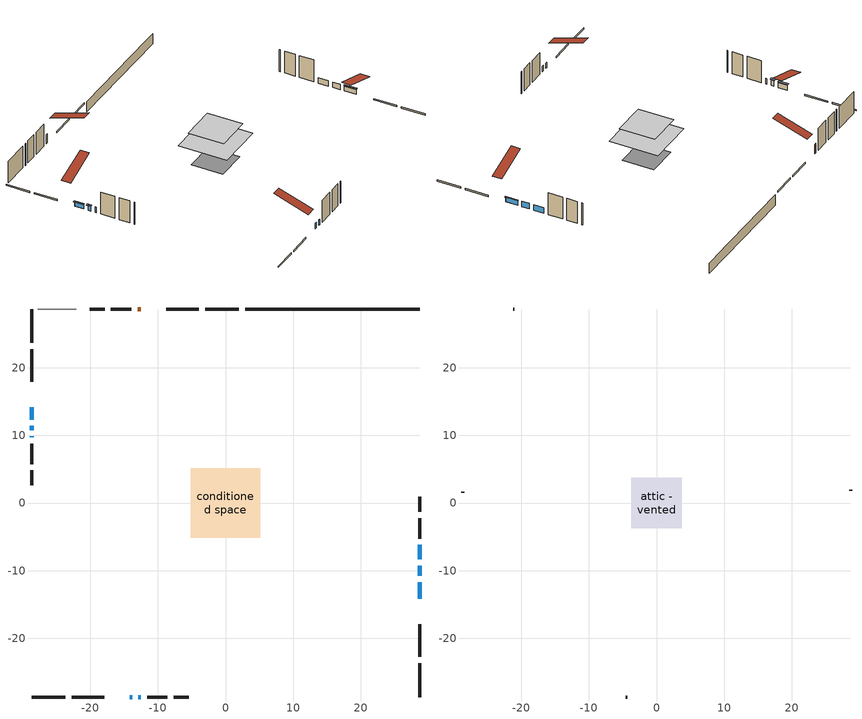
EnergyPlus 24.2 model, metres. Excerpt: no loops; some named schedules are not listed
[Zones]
conditioned space
 floor outside (Floor1 construction): -1.6,-1.6 -1.6,1.6 1.6,1.6 1.6,-1.6 z0.31
 floor adiabatic (AdiabaticFloorConstruction): -5.1,-5.1 -5.1,5.1 5.1,5.1 5.1,-5.1 z2.75
 floor foundation (Slab1 construction): -3.29,-3.29 -3.29,3.29 3.29,3.29 3.29,-3.29 z-1.98
 wall outside (RimJoist1 construction): 1.99,28.67 -3.01,28.67 / -28.67,-28.67 -23.67,-28.67 / -28.67,28.67 -28.67,23.67 / 28.67,-28.67 28.67,-23.67 z0.31:0.61
 wall outside (RimJoist2 construction): -3.94,28.67 -8.76,28.67 / -22.75,-28.67 -17.92,-28.67 / -28.67,22.75 -28.67,17.92 / 28.67,-22.75 28.67,-17.92 z0.31:0.61
 wall outside (AdiabaticWallConstruction 1): -12.54,28.67 -12.99,28.67 z0.31:2.34
 wall outside (AdiabaticWallConstruction): -14.15,-28.67 -13.8,-28.67 / -12.87,-28.67 -12.53,-28.67 / 28.67,-10.78 28.67,-9.25 / 28.67,-8.33 28.67,-6.19 / -28.67,11.39 -28.67,10.78 / -28.67,9.85 -28.67,9.69 z0.31:1.53; 28.67,-14.15 28.67,-11.71 / -28.67,14.15 -28.67,12.32 z0.31:1.38
 wall outside (Wall1 construction): -13.91,28.67 -16.93,28.67 / -11.6,-28.67 -8.59,-28.67 / -28.67,8.77 -28.67,5.75 / 28.67,-5.26 28.67,-2.25 z0.31:5.19
 wall outside (Wall2 construction): -17.86,28.67 -20.08,28.67 / -7.66,-28.67 -5.44,-28.67 / -28.67,4.82 -28.67,2.6 / 28.67,-1.32 28.67,0.9 z0.31:5.19
 wall foundation (FoundationWall1 construction): 2.92,28.67,-1.98 2.92,28.67,0.31 26.1,28.67,0.31 26.1,28.67,0.24 28.67,28.67,0.24 28.67,28.67,-1.98
 wall adiabatic (Wall4 construction): -22.09,28.67 -27.75,28.67 z0.31:5.19
 window (WindowConstruction 5): -14.14,-28.67 -13.8,-28.67 z0.31:1.53
 window (WindowConstruction 6): -12.87,-28.67 -12.53,-28.67 z0.31:1.53
 window (WindowConstruction): 28.67,-14.14 28.67,-11.71 z0.31:1.38
 window (WindowConstruction 1): -28.67,14.14 -28.67,12.32 z0.31:1.38
 window (WindowConstruction 2): 28.67,-10.78 28.67,-9.25 z0.31:1.53
 window (WindowConstruction 3): 28.67,-8.32 28.67,-6.19 z0.31:1.53
 window (WindowConstruction 4): -28.67,11.39 -28.67,10.78 z0.31:1.53
 window (WindowConstruction 7): -28.67,9.85 -28.67,9.7 z0.31:1.53
 door (Door): -12.54,28.67 -12.98,28.67 z0.31:2.34
 ceiling adiabatic (AdiabaticFloorConstruction): 5.1,-5.1 5.1,5.1 -5.1,5.1 -5.1,-5.1 z2.75
attic - vented
 floor to conditioned space (Floor2 construction Reversed): -3.73,-3.73 -3.73,3.73 3.73,3.73 3.73,-3.73 z5.19
 wall outside (Wall3 construction): -21.01,28.67 -21.16,28.67 / -4.51,-28.67 -4.35,-28.67 / -28.67,1.67 -28.67,1.52 / 28.67,1.83 28.67,1.99 z0.31:5.19
 roof outside (Roof1 construction): -11.61,28.67,5.19 -11.61,21.41,7.61 -9.69,21.41,7.61 -9.69,28.67,5.19; -15.07,-28.67,5.19 -15.07,-21.41,7.61 -16.99,-21.41,7.61 -16.99,-28.67,5.19; -28.67,15.07,5.19 -21.41,15.07,7.61 -21.41,16.99,7.61 -28.67,16.99,5.19; 28.67,-15.07,5.19 21.41,-15.07,7.61 21.41,-16.99,7.61 28.67,-16.99,5.19
shading: 28.67,-11.56 28.67,-14.29 28.97,-14.29 28.97,-11.56 z1.53; -28.67,12.17 -28.67,14.29 -29.14,14.29 -29.14,12.17 z1.53; -28.67,10.63 -28.67,11.54 -29.14,11.54 -29.14,10.63 z1.68
[Building]
Building 1: Terrain=Suburbs
[Site:Location]
Toronto City Centre_ON: Latitude {deg}=43.63; Longitude {deg}=-79.39; Time Zone {hr}=-5; Elevation {m}=77; Keep Site Location Information=Yes
[Site:GroundTemperature:Shallow]
5.01852, 3.26908, 3.12898, 3.95918, 7.29196, 10.6092, 13.4851, 15.3069, 15.4617, 13.9799, 11.1774, 7.9619
[Site:WaterMainsTemperature]
Calculation Method=Schedule; Temperature Schedule=mains temperature schedule
[Material] Roughness=Rough; Thermal Absorptance=0.9
Name | Thickness {m} | Conductivity {W/m-K} | Density {kg/m3} | Specific Heat {J/kg-K} | Solar Absorptance | Visible Absorptance
asphalt or fiberglass shingles | 0.00635 | 0.162714 | 1121.4 | 1465.45 | 0.4 | 0.4
ceiling loosefill ins | 0.169333 | 0.0480833 | 16.02 | 1046.75 | 0.7 | 0.7
ceiling stud and cavity | 0.1397 | 0.511843 | 65.682 | 1177.47 | 0.7 | 0.7
concrete 4.0 in. | 0.1016 | 1.803125 | 2242.8 | 837.4 | 0.7 | 0.7
concrete 8.0 in. | 0.2032 | 1.803125 | 2242.8 | 837.4 | 0.7 | 0.7
door material | 0.04445 | 0.053851 | 512.64 | 1214.23 | 0.7 | 0.7
exterior vertical ins | 0.0457286 | 0.029427 | 32.04 | 1214.23 | 0.7 | 0.7
floor covering | 0.0127 | 0.0433444 | 54.468 | 1339.84 | 0.6 | 0.6
floor rigid ins | 0.051816 | 0.029427 | 32.04 | 1214.23 | 0.7 | 0.7
floor rigid ins 1; wall rigid ins | 0.512978 | 0.029427 | 32.04 | 1214.23 | 0.7 | 0.7
floor stud and cavity | 0.1397 | 0.0893242 | 92.3553 | 1139.71 | 0.7 | 0.7
floor stud and cavity 1 | 0.1397 | 1.75129 | 37.0049 | 1207.88 | 0.7 | 0.7
furniture material conditioned space 1 | 0.1524 | 0.115458 | 640.8 | 1214.23 | 0.6 | 0.6
gypsum board | 0.0127 | 0.160291 | 801 | 837.4 | 0.6 | 0.6
gypsum board 1 | 0.0127 | 0.160291 | 801 | 837.4 | 0.7 | 0.7
osb sheathing 0.5 in. | 0.0127 | 0.115458 | 512.64 | 1214.23 | 0.7 | 0.7
osb sheathing 0.5 in. 1 | 0.0127 | 0.115458 | 512.64 | 1214.23 | 0.4 | 0.4
osb sheathing 0.75 in. | 0.01905 | 0.115458 | 512.64 | 1214.23 | 0.7 | 0.7
osb sheathing 2.0 in. | 0.0508 | 0.115458 | 512.64 | 1214.23 | 0.7 | 0.7
rim joist stud and cavity | 0.0508 | 0.0452492 | 125.044 | 1163.47 | 0.6 | 0.6
rim joist stud and cavity 1 | 0.0508 | 0.0351153 | 125.044 | 1163.47 | 0.6 | 0.6
wall stud and cavity | 0.1397 | 0.0838672 | 139.0536 | 1170.24 | 0.7 | 0.7
wall stud and cavity 1 | 0.1397 | 0.0977075 | 139.0536 | 1170.24 | 0.7 | 0.7
wall stud and cavity 2 | 0.0889 | 6.9971 | 50.32683 | 1063.81 | 0.6 | 0.6
wall stud and cavity 3 | 0.1397 | 0.0763937 | 139.0536 | 1170.24 | 0.7 | 0.7
wall stud and cavity 4 | 0.0889 | 0.380278 | 52.3479 | 1209.89 | 0.7 | 0.7
wall stud and cavity 5 | 0.0889 | 0.391764 | 83.0341 | 1211.67 | 0.7 | 0.7
wood siding | 0.0254 | 0.102417 | 544.68 | 1172.36 | 0.4 | 0.4
wood siding 1 | 0.00254 | 0.102417 | 544.68 | 1172.36 | 0.4 | 0.4
wood siding 2; wood siding 3; wood siding 4 | 0.0254 | 0.102417 | 544.68 | 1172.36 | 0.7 | 0.7
[WindowMaterial:SimpleGlazingSystem]
Name | U-Factor {W/m2-K} | Solar Heat Gain Coefficient
WindowMaterial | 2.452896 | 0.62
WindowMaterial 1 | 2.4211 | 0.63
WindowMaterial 2 | 2.418828 | 0.63
WindowMaterial 3 | 2.39668 | 0.64
WindowMaterial 4 | 2.5375 | 0.58
WindowMaterial 5 | 4.47597 | 0.64
WindowMaterial 6 | 4.87286 | 0.61
WindowMaterial 7 | 3.06555 | 0.49
[Construction]
AdiabaticFloorConstruction: floor stud and cavity 1, floor rigid ins 1, osb sheathing 0.75 in., floor covering
AdiabaticWallConstruction: wood siding 3, wall rigid ins, wall stud and cavity 4, gypsum board
AdiabaticWallConstruction 1: wood siding 4, wall rigid ins, wall stud and cavity 4, gypsum board
Door: door material
Floor1 construction: floor stud and cavity, floor rigid ins, osb sheathing 0.75 in., floor covering
Floor2 construction Reversed: gypsum board, ceiling stud and cavity, ceiling loosefill ins
FoundationWall1 construction: concrete 8.0 in., gypsum board 1
furniture construction conditioned space 1: furniture material conditioned space 1
PartitionWallConstruction: gypsum board, wall stud and cavity 5, gypsum board
RimJoist1 construction: wood siding 2, osb sheathing 2.0 in., rim joist stud and cavity
RimJoist2 construction: wood siding 2, osb sheathing 2.0 in., rim joist stud and cavity 1
Roof1 construction: asphalt or fiberglass shingles
Slab1 construction: concrete 4.0 in.
Wall1 construction: wood siding, osb sheathing 0.5 in., wall stud and cavity, gypsum board
Wall2 construction: wood siding, osb sheathing 0.5 in., wall stud and cavity 1, gypsum board
Wall3 construction: wood siding 1, wall stud and cavity 2
Wall4 construction: osb sheathing 0.5 in. 1, wall stud and cavity 3, gypsum board
WindowConstruction: WindowMaterial
WindowConstruction 1: WindowMaterial 1
WindowConstruction 2: WindowMaterial 2
WindowConstruction 3: WindowMaterial 3
WindowConstruction 4: WindowMaterial 4
WindowConstruction 5: WindowMaterial 5
WindowConstruction 6: WindowMaterial 6
WindowConstruction 7: WindowMaterial 7
[Zone] Multiplier=1; Part of Total Floor Area=Yes
Name | Volume {m3}
attic - vented | 21.88
conditioned space | 344.4
[Space]
Name | Zone | Volume {m3}
attic - vented 1 | attic - vented | 21.88
conditioned space 1 | conditioned space | 344.4
[ZoneInfiltration:EffectiveLeakageArea]
infil attic - vented 1: Zone or Space=attic - vented 1; Schedule=Always On Discrete; Effective Air Leakage Area {cm2}=2343.16; Stack Coefficient=0.000507545; Wind Coefficient=1.52215e-05
[ZoneMixing]
whole house fan mix: Zone or Space=attic - vented; Schedule=Always On Continuous; Design Flow Rate Calculation Method=Flow/Zone; Design Flow Rate {m3/s}=0; Source Zone or Space=conditioned space
[SurfaceProperty:ExposedFoundationPerimeter]
Slab1: Exposed Perimeter Calculation Method=TotalExposedPerimeter; Total Exposed Perimeter {m}=25.753
[InternalMass] Zone or ZoneList=conditioned space; Space or SpaceList=conditioned space 1
Name | Construction | Surface Area {m2}
furniture mass conditioned space 1 | furniture construction conditioned space 1 | 63.084
partition wall mass | PartitionWallConstruction | 157.71
[Lights]
interior lighting: Zone or ZoneList or Space or SpaceList=conditioned space 1; Schedule=interior lighting schedule; Design Level Calculation Method=LightingLevel; Lighting Level {W}=343.2; Return Air Fraction=0; Fraction Radiant=0.6; Fraction Visible=0.2; Fraction Replaceable=1
[People]
occupants: Zone or ZoneList or Space or SpaceList=conditioned space 1; Number of People Schedule=occupants schedule; Number of People Calculation Method=People; Number of People=3; Fraction Radiant=0.314171; Sensible Heat Fraction=0.56303; Activity Level Schedule=occupants activity schedule; Carbon Dioxide Generation Rate {m3/s-W}=0; Enable ASHRAE 55 Comfort Warnings=No; Mean Radiant Temperature Calculation Type=EnclosureAveraged
[ElectricEquipment] Zone or ZoneList or Space or SpaceList=conditioned space 1; Design Level Calculation Method=EquipmentLevel
Name | Schedule | Design Level {W} | Fraction Latent | Fraction Radiant | Fraction Lost
clothes dryer | clothes dryer schedule | 140.772 | 0.015 | 0.081 | 0.85
clothes washer | clothes washer schedule | 32.1985 | 0.03 | 0.162 | 0.7
cooking range | cooking range schedule | 208.969 | 0.08 | 0.432 | 0.2
dishwasher | dishwasher schedule | 66.8632 | 0.3 | 0.18 | 0.4
fridge | fridge schedule | 72.9452 | 0 | 0.6 | 0
mech vent house fan | mech vent house fan schedule | 0.95 | 0 | 0 | 1
mech vent house fan cfis | mech vent house fan cfis schedule | 0 | 0 | 0 | 0
misc plug loads | misc plug loads schedule | 494.7 | 0.045 | 0.513 | 0.1
whole house fan | Always On Discrete | 0 | 0 | 0 | 1
[OtherEquipment] Zone or ZoneList or Space or SpaceList=conditioned space 1; Design Level Calculation Method=EquipmentLevel
Name | Fuel Type | Schedule | Design Level {W} | Fraction Latent | Fraction Radiant | Fraction Lost
clothes dryer 1 | Electricity | clothes dryer schedule | 0 | 0.015 | 0.081 | 0.85
cooking range 1 | Electricity | cooking range schedule | 0 | 0.08 | 0.432 | 0.2
general water use latent | None | general water use schedule | 59.3978 | 1 | 0 | 0
general water use sensible | None | general water use schedule | -58.539 | 0 | 0.6 | 0
mech vent house fan latent load | None | Always On Discrete | 0 | 1 | 0 | 0
mech vent house fan sensible load | None | Always On Discrete | 0 | 0 | 0 | 0
water heater energy adjustment1 | NaturalGas | Always On Discrete | 0.01 | 0 | 0 | 1
[ZoneInfiltration:DesignFlowRate] Zone or ZoneList or Space or SpaceList=conditioned space 1; Schedule=Always On Discrete; Design Flow Rate Calculation Method=Flow/Zone; Design Flow Rate {m3/s}=0
infil flow; natural vent flow; whole house fan flow
[AvailabilityManager:Scheduled]
central ac and furnace airloop Availability Manager: Schedule=Always On Discrete
[Foundation:Kiva]
Foundation Kiva 1: Initial Indoor Air Temperature {C}=18; Wall Height Above Grade {m}=0.309982; Wall Depth Below Slab {m}=0.2032; Custom Block Material Name 1=exterior vertical ins; Custom Block Depth 1 {m}=2.28999; Custom Block X Position 1 {m}=0.2159; Custom Block Z Position 1 {m}=0
[Foundation:Kiva:Settings]
Soil Conductivity {W/m-K}=0.849921; Soil Density {kg/m3}=1842.3; Soil Specific Heat {J/kg-K}=418.7; Ground Solar Absorptivity=0.9; Ground Thermal Absorptivity=0.9; Ground Surface Roughness {m}=0.03; Far-Field Width {m}=40; Deep-Ground Boundary Condition=ZeroFlux; Deep-Ground Depth {m}=40; Minimum Cell Dimension {m}=0.2; Maximum Cell Growth Coefficient=3; Simulation Timestep=Timestep
[Exterior:Lights]
exterior lighting: Schedule=exterior lighting schedule; Design Level {W}=75.6
[EnergyManagementSystem:GlobalVariable]
central_ac_and_furnace_airloop_Fan_RTF
infil_program_Qfan
infil_program_Qinf
natural_vent_program_Qnv
natural_vent_program_Qwhf
[EnergyManagementSystem:Sensor]
Name | Output:Variable or Output:Meter Index Key | Output:Variable or Output:Meter
airflow_gain | infil flow | Infiltration Sensible Heat Gain Energy
airflow_gain_1 | natural vent flow | Infiltration Sensible Heat Gain Energy
airflow_gain_2 | whole house fan flow | Infiltration Sensible Heat Gain Energy
airflow_loss | infil flow | Infiltration Sensible Heat Loss Energy
airflow_loss_1 | natural vent flow | Infiltration Sensible Heat Loss Energy
airflow_loss_2 | whole house fan flow | Infiltration Sensible Heat Loss Energy
clg_load_cond |  | Cooling:EnergyTransfer:Zone:CONDITIONED SPACE
clg_sp_s; clg_sp_s_1 | cooling setpoint | Schedule Value
clothes_dryer_exhaust_0_sch_s | clothes dryer exhaust 0 schedule | Schedule Value
cool_season | cooling season schedule | Schedule Value
htg_load_cond |  | Heating:EnergyTransfer:Zone:CONDITIONED SPACE
htg_sp_s; htg_sp_s_1 | heating setpoint | Schedule Value
ig_ee_conv | clothes dryer | Electric Equipment Convective Heating Energy
ig_ee_conv_2 | cooking range | Electric Equipment Convective Heating Energy
ig_ee_conv_4 | fridge | Electric Equipment Convective Heating Energy
ig_ee_conv_5 | misc plug loads | Electric Equipment Convective Heating Energy
ig_ee_conv_6 | whole house fan | Electric Equipment Convective Heating Energy
ig_ee_rad | clothes dryer | Electric Equipment Radiant Heating Energy
ig_ee_rad_2 | cooking range | Electric Equipment Radiant Heating Energy
ig_ee_rad_4 | fridge | Electric Equipment Radiant Heating Energy
ig_ee_rad_5 | misc plug loads | Electric Equipment Radiant Heating Energy
ig_ee_rad_6 | whole house fan | Electric Equipment Radiant Heating Energy
ig_lgt_conv | interior lighting | Lights Convective Heating Energy
ig_lgt_rad | interior lighting | Lights Radiant Heating Energy
ig_lgt_vis | interior lighting | Lights Visible Radiation Heating Energy
ig_oe_conv | clothes dryer 1 | Other Equipment Convective Heating Energy
ig_oe_conv_1 | cooking range 1 | Other Equipment Convective Heating Energy
ig_oe_conv_2 | general water use latent | Other Equipment Convective Heating Energy
ig_oe_conv_3 | general water use sensible | Other Equipment Convective Heating Energy
ig_oe_conv_4 | water heater energy adjustment1 | Other Equipment Convective Heating Energy
ig_oe_rad | clothes dryer 1 | Other Equipment Radiant Heating Energy
ig_oe_rad_1 | cooking range 1 | Other Equipment Radiant Heating Energy
ig_oe_rad_2 | general water use latent | Other Equipment Radiant Heating Energy
ig_oe_rad_3 | general water use sensible | Other Equipment Radiant Heating Energy
ig_oe_rad_4 | water heater energy adjustment1 | Other Equipment Radiant Heating Energy
ig_ppl_conv | occupants | People Convective Heating Energy
ig_ppl_rad | occupants | People Radiant Heating Energy
im_conv | furniture mass conditioned space 1 | Surface Inside Face Convection Heat Gain Energy
im_conv_1 | partition wall mass | Surface Inside Face Convection Heat Gain Energy
im_ig | furniture mass conditioned space 1 | Surface Inside Face Internal Gains Radiation Heat Gain Energy
im_ig_1 | partition wall mass | Surface Inside Face Internal Gains Radiation Heat Gain Energy
im_lgt | furniture mass conditioned space 1 | Surface Inside Face Lights Radiation Heat Gain Energy
im_lgt_1 | partition wall mass | Surface Inside Face Lights Radiation Heat Gain Energy
im_sol | furniture mass conditioned space 1 | Surface Inside Face Solar Radiation Heat Gain Energy
im_sol_1 | partition wall mass | Surface Inside Face Solar Radiation Heat Gain Energy
im_surf | furniture mass conditioned space 1 | Surface Inside Face Net Surface Thermal Radiation Heat Gain Energy
im_surf_1 | partition wall mass | Surface Inside Face Net Surface Thermal Radiation Heat Gain Energy
mv_conv | mech vent house fan | Electric Equipment Convective Heating Energy
mv_conv_1 | mech vent house fan cfis | Electric Equipment Convective Heating Energy
mv_conv_2 | mech vent house fan latent load | Other Equipment Convective Heating Energy
mv_conv_3 | mech vent house fan sensible load | Other Equipment Convective Heating Energy
mv_rad | mech vent house fan | Electric Equipment Radiant Heating Energy
mv_rad_1 | mech vent house fan cfis | Electric Equipment Radiant Heating Energy
mv_rad_2 | mech vent house fan latent load | Other Equipment Radiant Heating Energy
mv_rad_3 | mech vent house fan sensible load | Other Equipment Radiant Heating Energy
natural_vent_s | natural vent schedule | Schedule Value
out_pb_s |  | Site Outdoor Air Barometric Pressure
out_wt_s |  | Site Outdoor Air Humidity Ratio
site_vw_s |  | Site Wind Speed
ss_back_out | Window1 | Surface Window Shortwave from Zone Back Out Window Heat Transfer Rate
ss_back_out_1 | Window2 | Surface Window Shortwave from Zone Back Out Window Heat Transfer Rate
ss_back_out_2 | Window3 | Surface Window Shortwave from Zone Back Out Window Heat Transfer Rate
ss_back_out_3 | Window5 | Surface Window Shortwave from Zone Back Out Window Heat Transfer Rate
ss_back_out_4 | Window6 | Surface Window Shortwave from Zone Back Out Window Heat Transfer Rate
ss_back_out_5 | Window7 | Surface Window Shortwave from Zone Back Out Window Heat Transfer Rate
ss_back_out_6 | Window8 | Surface Window Shortwave from Zone Back Out Window Heat Transfer Rate
ss_back_out_7 | Window9 | Surface Window Shortwave from Zone Back Out Window Heat Transfer Rate
ss_conv | Door1 | Surface Inside Face Convection Heat Gain Energy
ss_conv_1 | Window1 | Surface Inside Face Convection Heat Gain Energy
ss_conv_2 | Window2 | Surface Inside Face Convection Heat Gain Energy
ss_conv_3 | Window3 | Surface Inside Face Convection Heat Gain Energy
ss_conv_4 | Window5 | Surface Inside Face Convection Heat Gain Energy
ss_conv_5 | Window6 | Surface Inside Face Convection Heat Gain Energy
ss_conv_6 | Window7 | Surface Inside Face Convection Heat Gain Energy
ss_conv_7 | Window8 | Surface Inside Face Convection Heat Gain Energy
ss_conv_8 | Window9 | Surface Inside Face Convection Heat Gain Energy
ss_ig | Door1 | Surface Inside Face Internal Gains Radiation Heat Gain Energy
ss_ig_1 | Window1 | Surface Inside Face Internal Gains Radiation Heat Gain Energy
ss_ig_2 | Window2 | Surface Inside Face Internal Gains Radiation Heat Gain Energy
ss_ig_3 | Window3 | Surface Inside Face Internal Gains Radiation Heat Gain Energy
ss_ig_4 | Window5 | Surface Inside Face Internal Gains Radiation Heat Gain Energy
ss_ig_5 | Window6 | Surface Inside Face Internal Gains Radiation Heat Gain Energy
ss_ig_6 | Window7 | Surface Inside Face Internal Gains Radiation Heat Gain Energy
ss_ig_7 | Window8 | Surface Inside Face Internal Gains Radiation Heat Gain Energy
ss_ig_8 | Window9 | Surface Inside Face Internal Gains Radiation Heat Gain Energy
ss_lgt | Door1 | Surface Inside Face Lights Radiation Heat Gain Energy
ss_sol | Door1 | Surface Inside Face Solar Radiation Heat Gain Energy
ss_surf | Door1 | Surface Inside Face Net Surface Thermal Radiation Heat Gain Energy
ss_surf_1 | Window1 | Surface Inside Face Net Surface Thermal Radiation Heat Gain Energy
ss_surf_2 | Window2 | Surface Inside Face Net Surface Thermal Radiation Heat Gain Energy
ss_surf_3 | Window3 | Surface Inside Face Net Surface Thermal Radiation Heat Gain Energy
ss_surf_4 | Window5 | Surface Inside Face Net Surface Thermal Radiation Heat Gain Energy
ss_surf_5 | Window6 | Surface Inside Face Net Surface Thermal Radiation Heat Gain Energy
ss_surf_6 | Window7 | Surface Inside Face Net Surface Thermal Radiation Heat Gain Energy
ss_surf_7 | Window8 | Surface Inside Face Net Surface Thermal Radiation Heat Gain Energy
ss_surf_8 | Window9 | Surface Inside Face Net Surface Thermal Radiation Heat Gain Energy
ss_trans_in | Window1 | Surface Window Transmitted Solar Radiation Rate
ss_trans_in_1 | Window2 | Surface Window Transmitted Solar Radiation Rate
ss_trans_in_2 | Window3 | Surface Window Transmitted Solar Radiation Rate
ss_trans_in_3 | Window5 | Surface Window Transmitted Solar Radiation Rate
ss_trans_in_4 | Window6 | Surface Window Transmitted Solar Radiation Rate
ss_trans_in_5 | Window7 | Surface Window Transmitted Solar Radiation Rate
ss_trans_in_6 | Window8 | Surface Window Transmitted Solar Radiation Rate
ss_trans_in_7 | Window9 | Surface Window Transmitted Solar Radiation Rate
ss_trans_out | Window1 | Surface Inside Face Initial Transmitted Diffuse Transmitted Out Window Solar Radiation Rate
ss_trans_out_1 | Window2 | Surface Inside Face Initial Transmitted Diffuse Transmitted Out Window Solar Radiation Rate
ss_trans_out_2 | Window3 | Surface Inside Face Initial Transmitted Diffuse Transmitted Out Window Solar Radiation Rate
ss_trans_out_3 | Window5 | Surface Inside Face Initial Transmitted Diffuse Transmitted Out Window Solar Radiation Rate
ss_trans_out_4 | Window6 | Surface Inside Face Initial Transmitted Diffuse Transmitted Out Window Solar Radiation Rate
ss_trans_out_5 | Window7 | Surface Inside Face Initial Transmitted Diffuse Transmitted Out Window Solar Radiation Rate
ss_trans_out_6 | Window8 | Surface Inside Face Initial Transmitted Diffuse Transmitted Out Window Solar Radiation Rate
ss_trans_out_7 | Window9 | Surface Inside Face Initial Transmitted Diffuse Transmitted Out Window Solar Radiation Rate
s_conv | Floor1 | Surface Inside Face Convection Heat Gain Energy
s_conv_1 | Floor2 | Surface Inside Face Convection Heat Gain Energy
s_conv_10 | RimJoist2:180 | Surface Inside Face Convection Heat Gain Energy
s_conv_11 | RimJoist2:270 | Surface Inside Face Convection Heat Gain Energy
s_conv_12 | RimJoist2:90 | Surface Inside Face Convection Heat Gain Energy
s_conv_13 | Slab1 | Surface Inside Face Convection Heat Gain Energy
s_conv_14 | Wall1:0 | Surface Inside Face Convection Heat Gain Energy
s_conv_15 | Wall1:180 | Surface Inside Face Convection Heat Gain Energy
s_conv_16 | Wall1:270 | Surface Inside Face Convection Heat Gain Energy
s_conv_17 | Wall1:90 | Surface Inside Face Convection Heat Gain Energy
s_conv_18 | Wall2:0 | Surface Inside Face Convection Heat Gain Energy
s_conv_19 | Wall2:180 | Surface Inside Face Convection Heat Gain Energy
s_conv_2 | FoundationWall1 | Surface Inside Face Convection Heat Gain Energy
s_conv_20 | Wall2:270 | Surface Inside Face Convection Heat Gain Energy
s_conv_21 | Wall2:90 | Surface Inside Face Convection Heat Gain Energy
s_conv_22 | Wall4 | Surface Inside Face Convection Heat Gain Energy
s_conv_3 | inferred conditioned ceiling | Surface Inside Face Convection Heat Gain Energy
s_conv_4 | inferred conditioned floor | Surface Inside Face Convection Heat Gain Energy
s_conv_5 | RimJoist1:0 | Surface Inside Face Convection Heat Gain Energy
s_conv_6 | RimJoist1:180 | Surface Inside Face Convection Heat Gain Energy
s_conv_7 | RimJoist1:270 | Surface Inside Face Convection Heat Gain Energy
s_conv_8 | RimJoist1:90 | Surface Inside Face Convection Heat Gain Energy
s_conv_9 | RimJoist2:0 | Surface Inside Face Convection Heat Gain Energy
s_ig | Floor1 | Surface Inside Face Internal Gains Radiation Heat Gain Energy
s_ig_1 | Floor2 | Surface Inside Face Internal Gains Radiation Heat Gain Energy
s_ig_10 | RimJoist2:180 | Surface Inside Face Internal Gains Radiation Heat Gain Energy
s_ig_11 | RimJoist2:270 | Surface Inside Face Internal Gains Radiation Heat Gain Energy
s_ig_12 | RimJoist2:90 | Surface Inside Face Internal Gains Radiation Heat Gain Energy
s_ig_13 | Slab1 | Surface Inside Face Internal Gains Radiation Heat Gain Energy
s_ig_14 | Wall1:0 | Surface Inside Face Internal Gains Radiation Heat Gain Energy
s_ig_15 | Wall1:180 | Surface Inside Face Internal Gains Radiation Heat Gain Energy
s_ig_16 | Wall1:270 | Surface Inside Face Internal Gains Radiation Heat Gain Energy
s_ig_17 | Wall1:90 | Surface Inside Face Internal Gains Radiation Heat Gain Energy
s_ig_18 | Wall2:0 | Surface Inside Face Internal Gains Radiation Heat Gain Energy
s_ig_19 | Wall2:180 | Surface Inside Face Internal Gains Radiation Heat Gain Energy
s_ig_2 | FoundationWall1 | Surface Inside Face Internal Gains Radiation Heat Gain Energy
s_ig_20 | Wall2:270 | Surface Inside Face Internal Gains Radiation Heat Gain Energy
s_ig_21 | Wall2:90 | Surface Inside Face Internal Gains Radiation Heat Gain Energy
s_ig_22 | Wall4 | Surface Inside Face Internal Gains Radiation Heat Gain Energy
s_ig_3 | inferred conditioned ceiling | Surface Inside Face Internal Gains Radiation Heat Gain Energy
s_ig_4 | inferred conditioned floor | Surface Inside Face Internal Gains Radiation Heat Gain Energy
s_ig_5 | RimJoist1:0 | Surface Inside Face Internal Gains Radiation Heat Gain Energy
